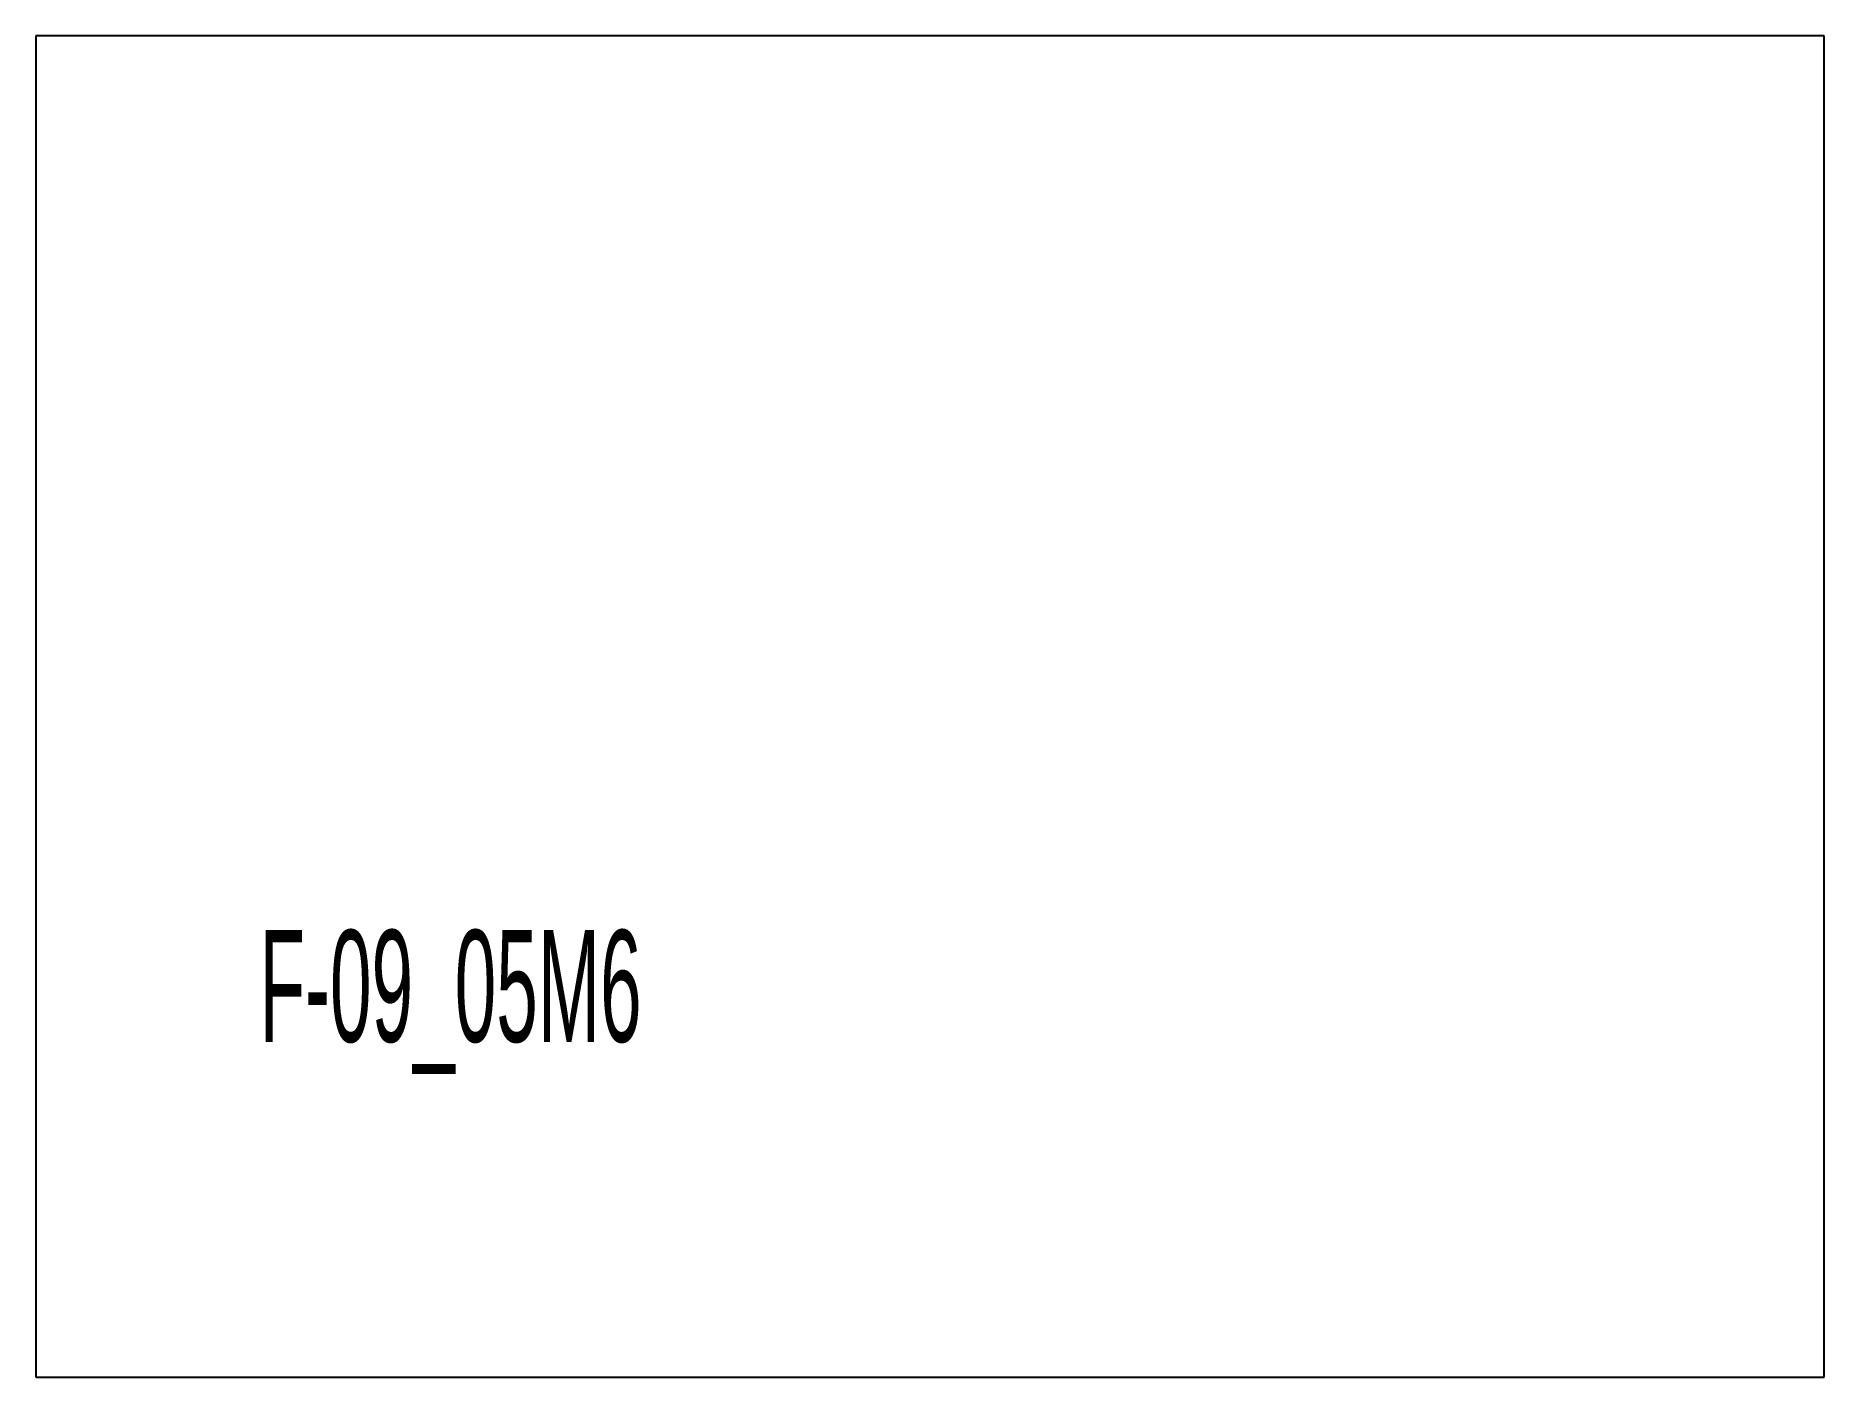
# Model space of a CAD drawing. Extents: x 0 to 8, y 0 to 6.
import ezdxf

# ---------------------------------------------------------------- set-up
doc = ezdxf.new("R2010")
doc.units = 0
doc.header["$MEASUREMENT"] = 0
doc.layers.add('BURN', color=1, linetype='CONTINUOUS')
doc.layers.add('SCRIBE', color=1, linetype='CONTINUOUS')

msp = doc.modelspace()

# ---------------------------------------------------------------- linework, layer by layer
at = {"layer": 'BURN'}
for p, q in [((8.000683, 6), (0, 6)), ((0, 6), (0, 0)), ((8.000683, 0), (8.000683, 6)), ((0, 0), (8.000683, 0))]:
    msp.add_line(p, q, dxfattribs=at)

# ---------------------------------------------------------------- texts
at = {"layer": 'SCRIBE', "width": 0.5}
msp.add_text('F-09_05M6', height=0.5, dxfattribs=at).set_placement((1.000683, 1.5))

doc.saveas('drawing.dxf')
